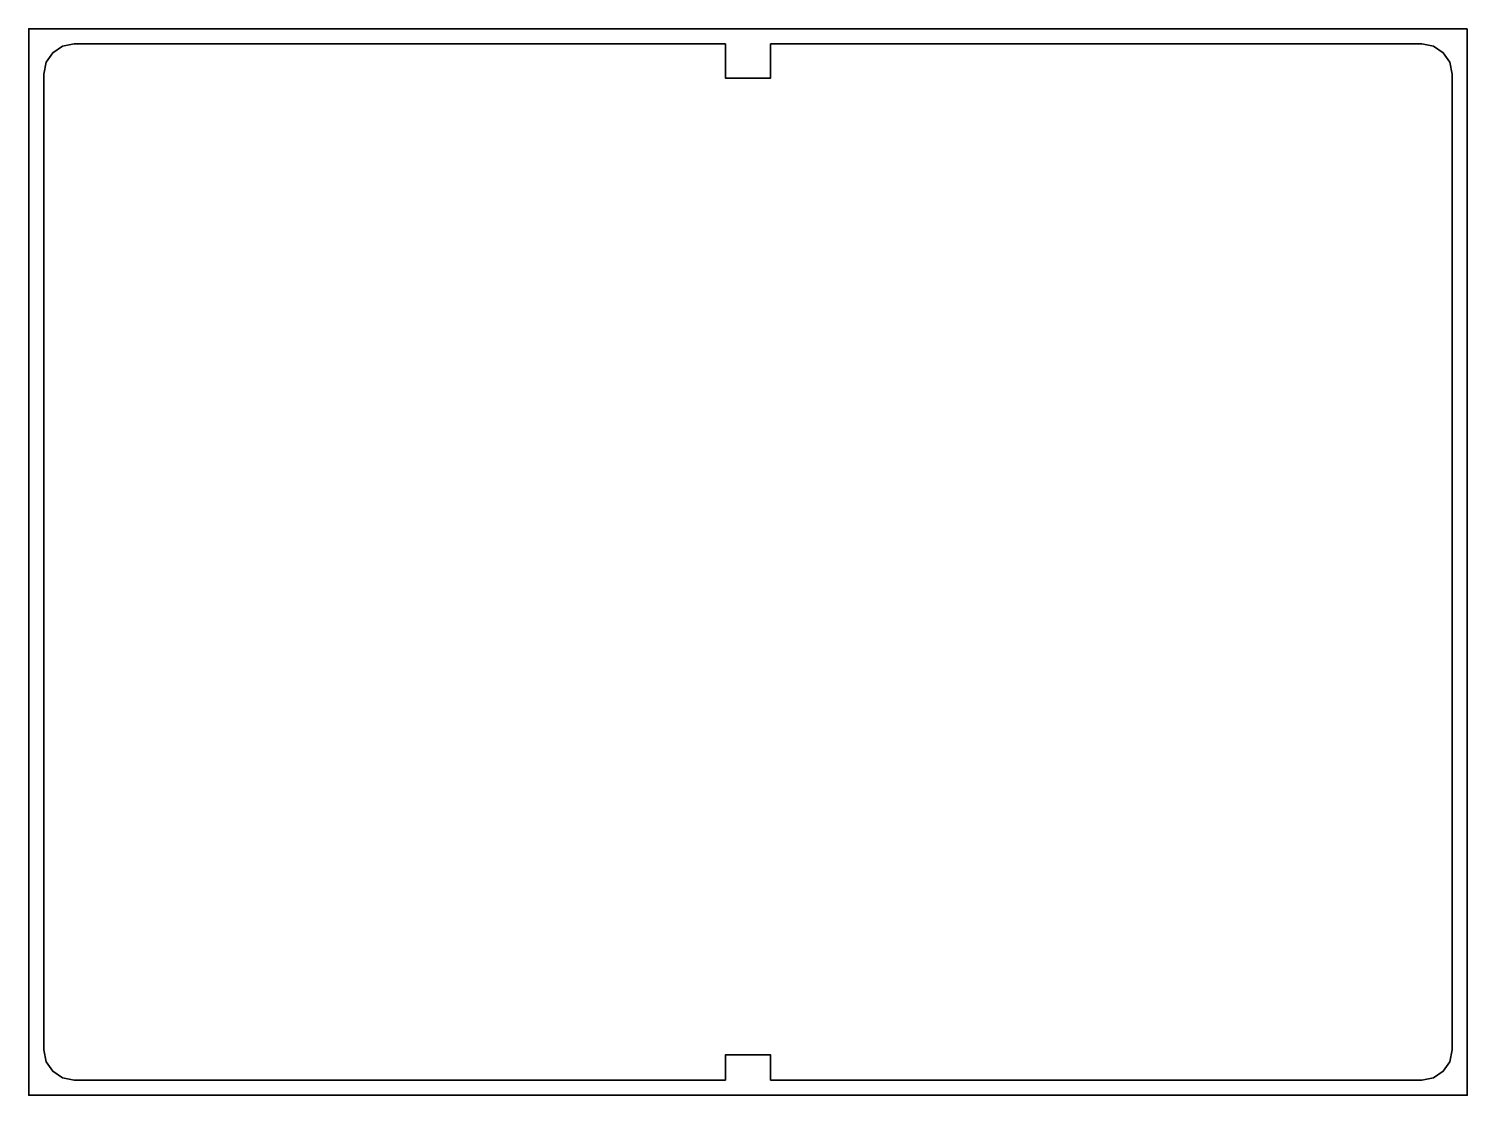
# Model space of a CAD drawing. Header units: millimetres. Extents: x -133 to 343, y -28 to 325.
import ezdxf

# ---------------------------------------------------------------- set-up
doc = ezdxf.new("R2010")
doc.units = ezdxf.units.MM
doc.header["$MEASUREMENT"] = 0
doc.layers.get('0').update_dxf_attribs({"lineweight": 0})
doc.layers.add('Safety', color=7, linetype='Continuous', lineweight=0)

msp = doc.modelspace()

# ---------------------------------------------------------------- linework, layer by layer
at = {"color": 18, "lineweight": 35, "true_color": 0x000000}
msp.add_lwpolyline([(-128, 310), (-127.21, 313.89), (-125.07, 317.07), (-121.89, 319.21), (-118, 320), (97.5, 320), (97.5, 308.68), (105, 308.68), (112.5, 308.68), (112.5, 320), (328, 320), (331.89, 319.21), (335.07, 317.07), (337.21, 313.89), (338, 310), (338, -13), (337.21, -16.89), (335.07, -20.07), (331.89, -22.21), (328, -23), (112.5, -23), (112.5, -14.68), (105, -14.68), (97.5, -14.68), (97.5, -23), (-118, -23), (-121.89, -22.21), (-125.07, -20.07), (-127.21, -16.89), (-128, -13)], close=True, dxfattribs=at)
at = {"layer": 'Safety', "color": 18, "lineweight": 35, "true_color": 0x000000}
msp.add_lwpolyline([(343, 325), (-133, 325), (-133, -28), (343, -28)], close=True, dxfattribs=at)

doc.saveas('drawing.dxf')
